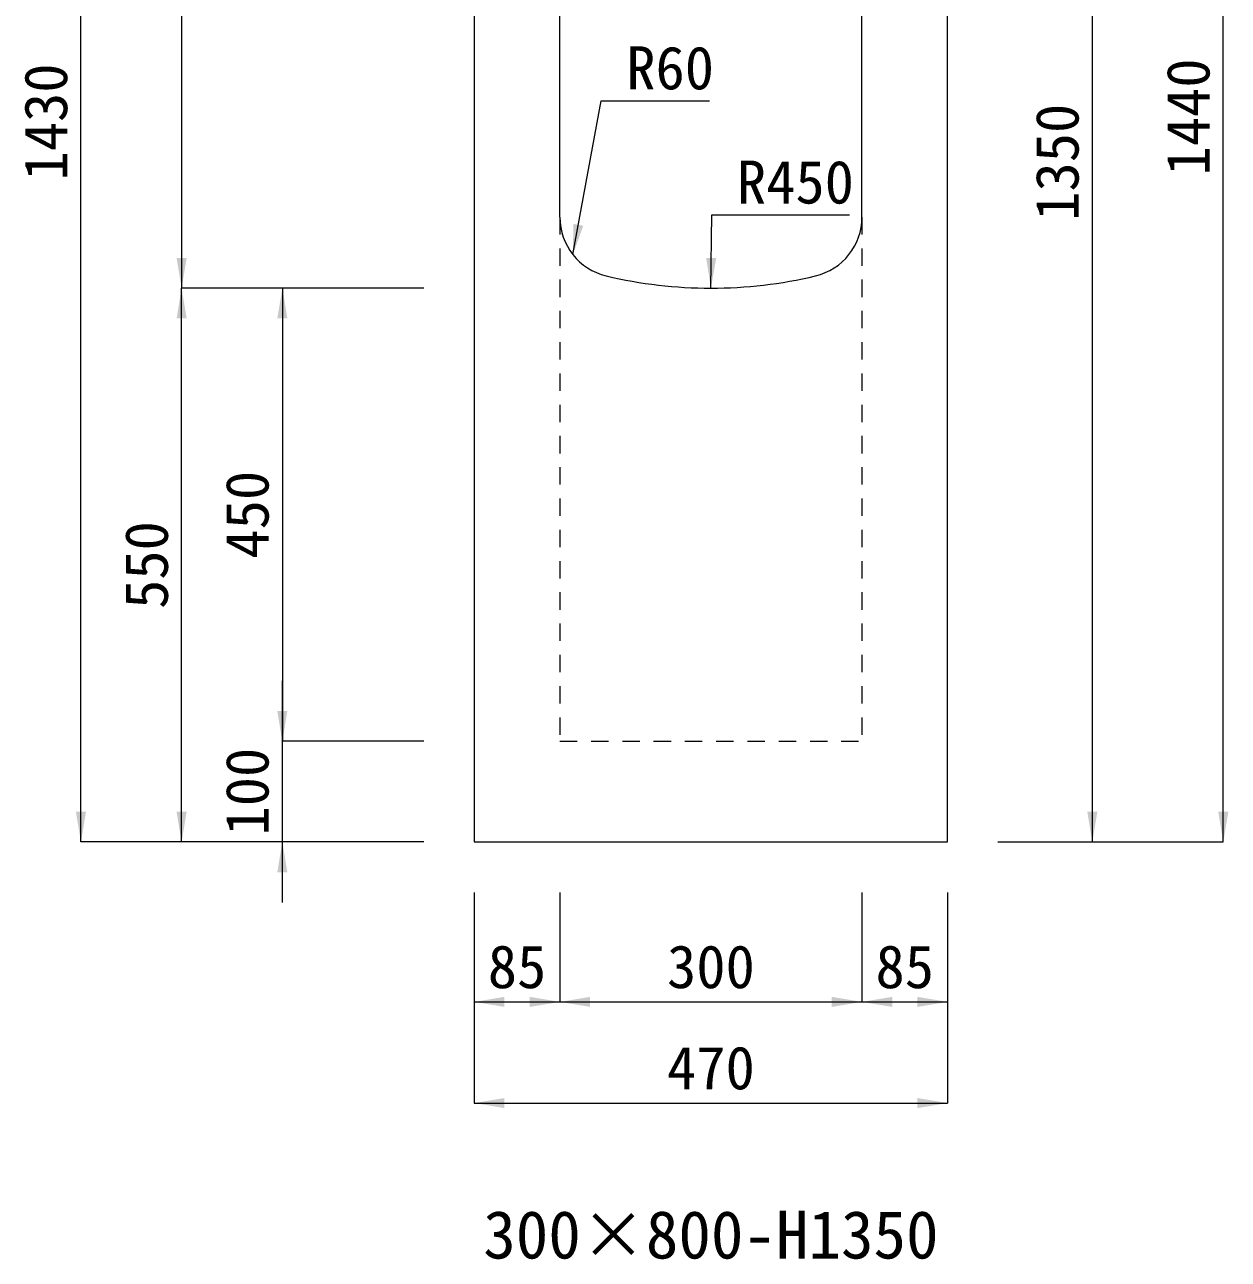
# Model space of a CAD drawing. Units: millimetres at full size. Extents: x -1934 to 78146, y -143454 to -112471.
# Drawn here: x 35943 to 37139, y -136646 to -135420 of the extents above; entities that cross this region are included whole.
import ezdxf
from ezdxf.enums import TextEntityAlignment as Align

# ---------------------------------------------------------------- set-up
doc = ezdxf.new("R2010")
doc.units = ezdxf.units.MM
doc.header["$LTSCALE"] = 23
doc.linetypes.add('USER3', pattern=[1.35, 0.75, -0.6])
for name, color, linetype, lineweight in [('0_2', 7, 'Continuous', 13), ('寸法線', 7, 'Continuous', 13), ('引出線', 4, 'Continuous', 13), ('本体', 2, 'Continuous', 13)]:
    doc.layers.add(name, color=color, linetype=linetype, lineweight=lineweight)
doc.styles.add('ＭＳ ゴシック', font='')
doc.styles.get('ＭＳ ゴシック').set_extended_font_data('MS Gothic')

# ---------------------------------------------------------------- blocks, each defined once
blk = doc.blocks.new('filled_arrow')
at = {"color": 0, "linetype": 'Continuous', "lineweight": -2}
blk.add_solid([(7.5, 1.25), (0, 0), (7.5, -1.25)], dxfattribs=at)

msp = doc.modelspace()

# ---------------------------------------------------------------- linework, layer by layer
at = {"layer": '寸法線'}
for p, q in [((37133.58, -136231.65), (37133.58, -134791.65)), ((35999.26, -136231.65), (35999.26, -134801.65)), ((36099.26, -134881.65), (36099.26, -135681.65)), ((37003.58, -136231.65), (37003.58, -134881.65)), ((36099.26, -136231.65), (36099.26, -135681.65)), ((36339.82, -135681.65), (36099.26, -135681.65)), ((36339.82, -135681.65), (36099.26, -135681.65)), ((36199.26, -135681.65), (36199.26, -136131.65)), ((36339.82, -135681.65), (36199.26, -135681.65)), ((36199.25, -136071.65), (36199.25, -136291.65)), ((36339.82, -136131.65), (36199.25, -136131.65)), ((36339.82, -136131.65), (36199.26, -136131.65)), ((36339.82, -136231.65), (35999.26, -136231.65)), ((36339.82, -136231.65), (36099.26, -136231.65)), ((36339.82, -136231.65), (36199.25, -136231.65)), ((36909.82, -136231.65), (37003.58, -136231.65)), ((36909.82, -136231.65), (37133.58, -136231.65)), ((36389.82, -136281.65), (36389.82, -136390.44)), ((36389.82, -136281.65), (36389.82, -136490.91)), ((36474.82, -136281.65), (36474.82, -136390.44)), ((36474.82, -136281.65), (36474.82, -136390.44)), ((36774.82, -136281.65), (36774.82, -136390.44)), ((36774.82, -136281.65), (36774.82, -136390.44)), ((36859.82, -136281.65), (36859.82, -136390.44)), ((36859.82, -136281.65), (36859.82, -136490.91)), ((36389.82, -136390.44), (36474.82, -136390.44)), ((36474.82, -136390.44), (36774.82, -136390.44)), ((36774.82, -136390.44), (36859.82, -136390.44)), ((36389.82, -136490.91), (36859.82, -136490.91))]:
    msp.add_line(p, q, dxfattribs=at)
at = {"layer": '引出線'}
for points in [[(36487.76, -135648.33), (36515.74, -135495.55), (36623.44, -135495.55)], [(36624.82, -135681.65), (36625.61, -135608.93), (36762.54, -135608.93)]]:
    msp.add_lwpolyline(points, dxfattribs=at)
at = {"layer": '本体', "lineweight": 20}
for p, q in [((36389.82, -134881.65), (36389.82, -136231.65)), ((36474.82, -135611.12), (36474.82, -134881.65)), ((36774.82, -135611.12), (36774.82, -134881.65)), ((36859.82, -136231.65), (36859.82, -134881.65)), ((36389.82, -136231.65), (36859.82, -136231.65))]:
    msp.add_line(p, q, dxfattribs=at)
at = {"layer": '本体', "linetype": 'USER3', "lineweight": 9}
for p, q in [((36474.82, -135611.12), (36474.82, -136131.65)), ((36774.82, -135611.12), (36774.82, -136131.65)), ((36474.82, -136131.65), (36774.82, -136131.65))]:
    msp.add_line(p, q, dxfattribs=at)
at = {"layer": '本体', "lineweight": 20}
for centre, radius, start, end in [((36534.82, -135611.12), 60, 180, 256.65776), ((36714.82, -135611.12), 60, 283.34229, 0), ((36624.82, -135231.65), 450, 256.65776, 283.34229)]:
    msp.add_arc(centre, radius, start, end, dxfattribs=at)

# ---------------------------------------------------------------- block references
at = {"layer": '寸法線', "xscale": 4, "yscale": 4}
for p, rotation in [((36099.26, -135681.65), 90), ((36099.26, -135681.65), 270), ((36199.26, -135681.65), 270), ((36199.25, -136131.65), 90), ((36199.26, -136131.65), 90), ((35999.26, -136231.65), 90), ((36099.26, -136231.65), 90), ((37003.58, -136231.65), 90), ((37133.58, -136231.65), 90), ((36199.25, -136231.65), 270), ((36474.82, -136390.44), 180), ((36774.82, -136390.44), 180), ((36859.82, -136390.44), 180), ((36859.82, -136490.91), 180)]:
    msp.add_blockref('filled_arrow', p, dxfattribs=dict(at, rotation=rotation))
for p in [(36389.82, -136390.44), (36474.82, -136390.44), (36774.82, -136390.44), (36389.82, -136490.91)]:
    msp.add_blockref('filled_arrow', p, dxfattribs=at)
at = {"layer": '引出線', "xscale": 4, "yscale": 4}
for p, rotation in [((36487.76, -135648.33), 79.6), ((36624.82, -135681.65), 89.4)]:
    msp.add_blockref('filled_arrow', p, dxfattribs=dict(at, rotation=rotation))

# ---------------------------------------------------------------- texts
at = {"layer": '0_2', "style": 'ＭＳ ゴシック'}
msp.add_text('300×800-H1350', height=47.47, dxfattribs=at).set_placement((36624.82, -136621.56), align=Align.MIDDLE_CENTER)
at = {"layer": '寸法線', "style": 'ＭＳ ゴシック'}
for s, p in [('1430', (35964.26, -135516.65)), ('1440', (37098.58, -135511.65)), ('1350', (36968.58, -135556.65)), ('450', (36164.26, -135906.65)), ('550', (36064.26, -135956.65)), ('100', (36164.25, -136181.65))]:
    msp.add_text(s, height=42.72, rotation=90, dxfattribs=at).set_placement(p, align=Align.MIDDLE_CENTER)
for s, p in [('85', (36432.32, -136355.44)), ('300', (36624.82, -136355.44)), ('85', (36817.32, -136355.44)), ('470', (36624.82, -136455.91))]:
    msp.add_text(s, height=42.72, dxfattribs=at).set_placement(p, align=Align.MIDDLE_CENTER)
at = {"layer": '引出線', "style": 'ＭＳ ゴシック'}
for s, p in [('R60', (36540.74, -135441.55)), ('R450', (36650.61, -135554.93))]:
    msp.add_text(s, height=42.72, dxfattribs=at).set_placement(p, align=Align.TOP_LEFT)

doc.saveas('drawing.dxf')
